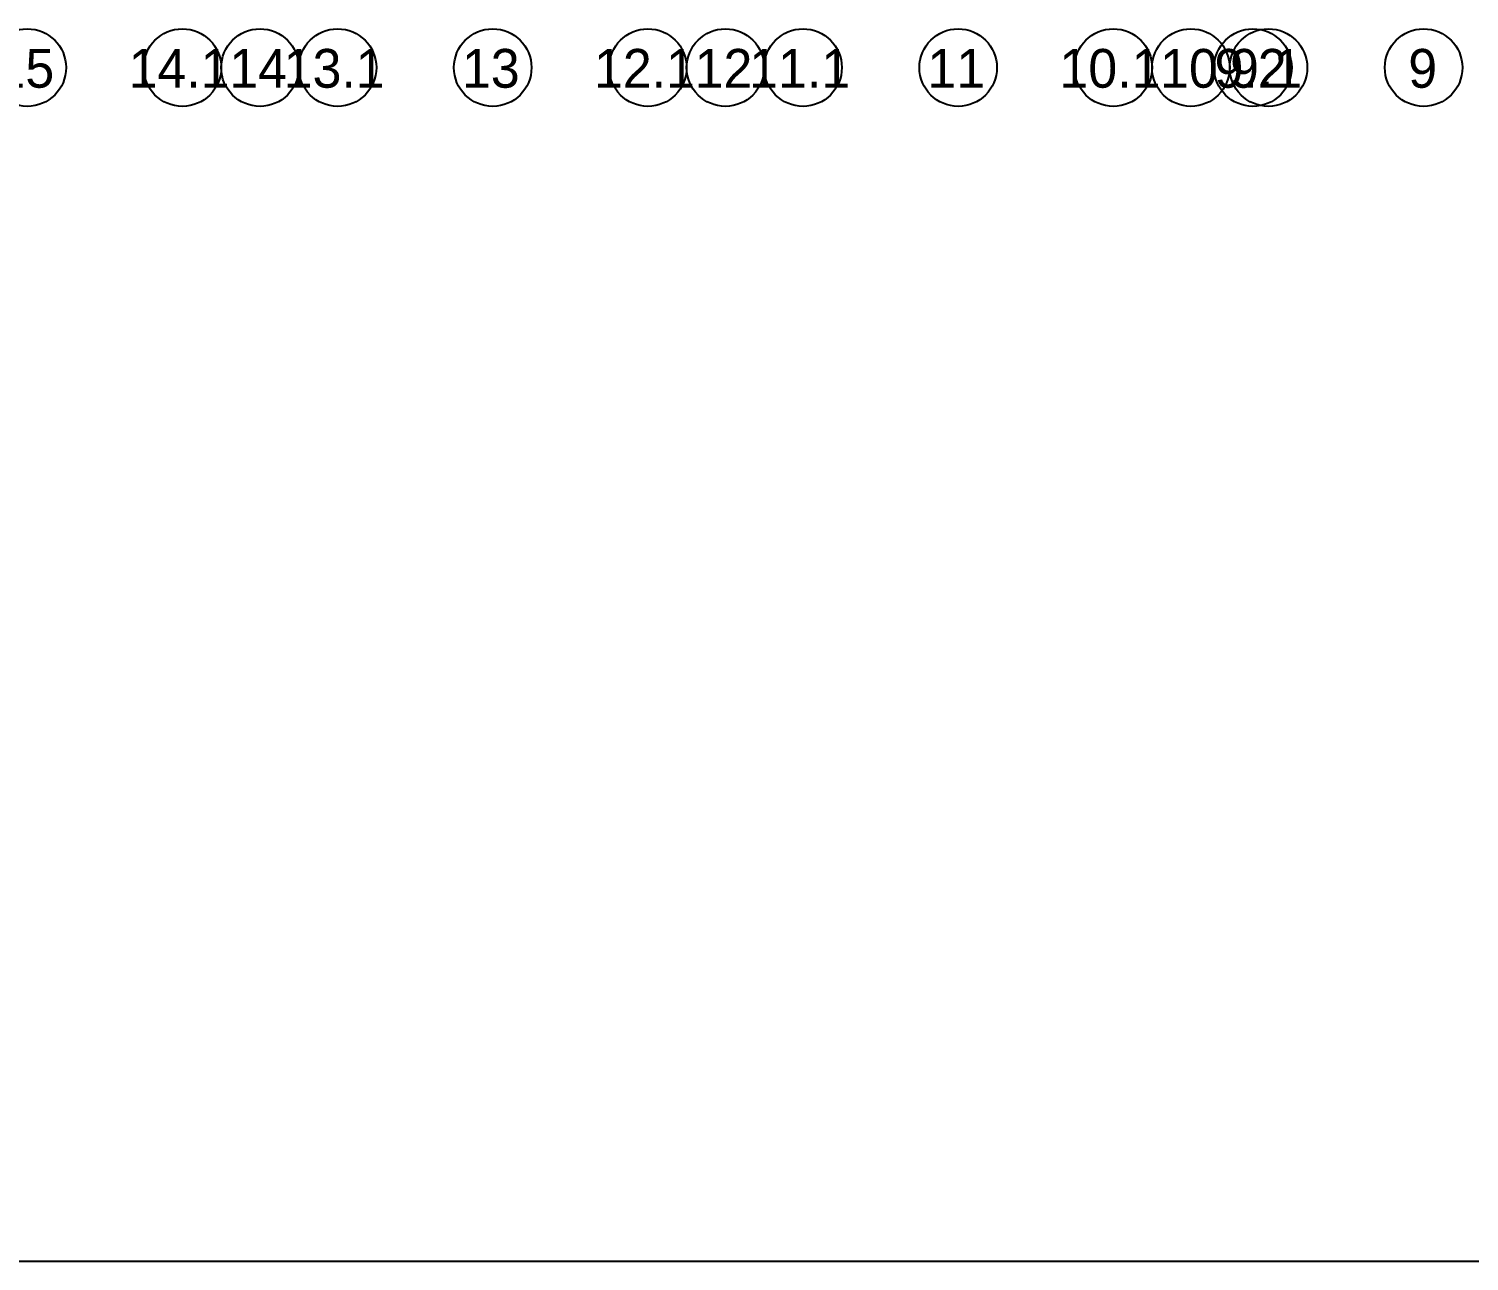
# Model space of a CAD drawing. Extents: x 692141 to 693595, y 1492301 to 1494225.
# Drawn here: x 692356.3 to 692430.6, y 1492300.5 to 1492364.1 of the extents above; entities that cross this region are included whole.
import ezdxf

# ---------------------------------------------------------------- set-up
doc = ezdxf.new("R2010")
doc.units = 0
doc.header["$MEASUREMENT"] = 0
doc.layers.add('AREA', color=8, linetype='Continuous')
doc.layers.add('S-GRID-IDEN', color=1, linetype='Continuous', lineweight=25)
doc.styles.add('Browallia New_1', font='Browallia New.ttf', dxfattribs={"height": 1000})

# ---------------------------------------------------------------- blocks, each defined once
blk = doc.blocks.new('Grid - INFRA-AR_Grid Head-309054-500_ELEVATION 4')
at = {"layer": 'S-GRID-IDEN'}
blk.add_circle((266500, -12721), 2000, dxfattribs=at)

msp = doc.modelspace()

# ---------------------------------------------------------------- linework, layer by layer
at = {"layer": 'AREA'}
msp.add_lwpolyline([(692878.621, 1494169.978), (692140.984, 1494169.978), (692140.984, 1492300.54), (692878.621, 1492300.54)], close=True, dxfattribs=at)

# ---------------------------------------------------------------- block references
at = {"layer": 'S-GRID-IDEN', "xscale": 0.001, "yscale": 0.001, "zscale": 0.001}
for p in [(692089.758, 1492374.813), (692097.758, 1492374.813), (692101.758, 1492374.813), (692105.758, 1492374.813), (692113.758, 1492374.813), (692121.758, 1492374.813), (692125.758, 1492374.813), (692129.758, 1492374.813), (692137.758, 1492374.813), (692145.758, 1492374.813), (692149.758, 1492374.813), (692152.958, 1492374.813), (692153.758, 1492374.813), (692161.758, 1492374.813)]:
    msp.add_blockref('Grid - INFRA-AR_Grid Head-309054-500_ELEVATION 4', p, dxfattribs=at)

# ---------------------------------------------------------------- texts
at = {"layer": 'S-GRID-IDEN', "lineweight": 5, "char_height": 2, "attachment_point": 1, "style": 'Browallia New_1'}
for s, insert, width in [('15', (692354.672, 1492363.054), 3.8481), ('14.1', (692361.482, 1492363.054), 6.73417), ('14', (692366.672, 1492363.054), 3.8481), ('13.1', (692369.482, 1492363.054), 6.73417), ('13', (692378.672, 1492363.054), 3.8481), ('12.1', (692385.482, 1492363.054), 6.73417), ('12', (692390.672, 1492363.054), 3.8481), ('11.1', (692393.482, 1492363.054), 6.73417), ('11', (692402.672, 1492363.054), 3.8481), ('10.1', (692409.482, 1492363.054), 6.73417), ('10', (692414.672, 1492363.054), 3.8481), ('9.2', (692417.477, 1492363.054), 4.81012), ('9.1', (692418.277, 1492363.054), 4.81012), ('9', (692427.467, 1492363.054), 1.92405)]:
    msp.add_mtext(s, dxfattribs=dict(at, insert=insert, width=width))

doc.saveas('drawing.dxf')
